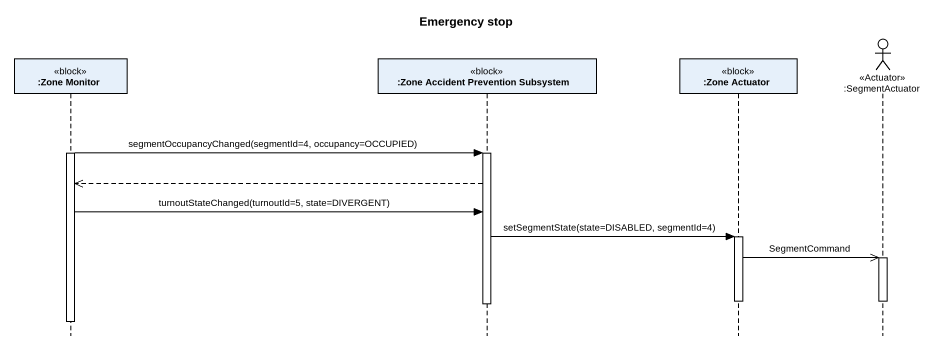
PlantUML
@startuml
title Emergency stop
hide footbox
participant ":Zone Monitor" as Zone_Monitor <<block>>
participant ":Zone Accident Prevention Subsystem" as Zone_Accident_Prevention <<block>>
participant ":Zone Actuator" as Zone_Actuator <<block>>
actor ":SegmentActuator" as SegmentActuator <<Actuator>>

activate Zone_Monitor
Zone_Monitor -> Zone_Accident_Prevention : segmentOccupancyChanged(segmentId=4, occupancy=OCCUPIED)
activate Zone_Accident_Prevention
Zone_Accident_Prevention -->> Zone_Monitor
Zone_Monitor -> Zone_Accident_Prevention : turnoutStateChanged(turnoutId=5, state=DIVERGENT)
Zone_Accident_Prevention -> Zone_Actuator : setSegmentState(state=DISABLED, segmentId=4)
activate Zone_Actuator
Zone_Actuator ->> SegmentActuator : SegmentCommand
activate SegmentActuator
deactivate Zone_Actuator
deactivate SegmentActuator
deactivate Zone_Accident_Prevention
deactivate Zone_Monitor
@enduml
